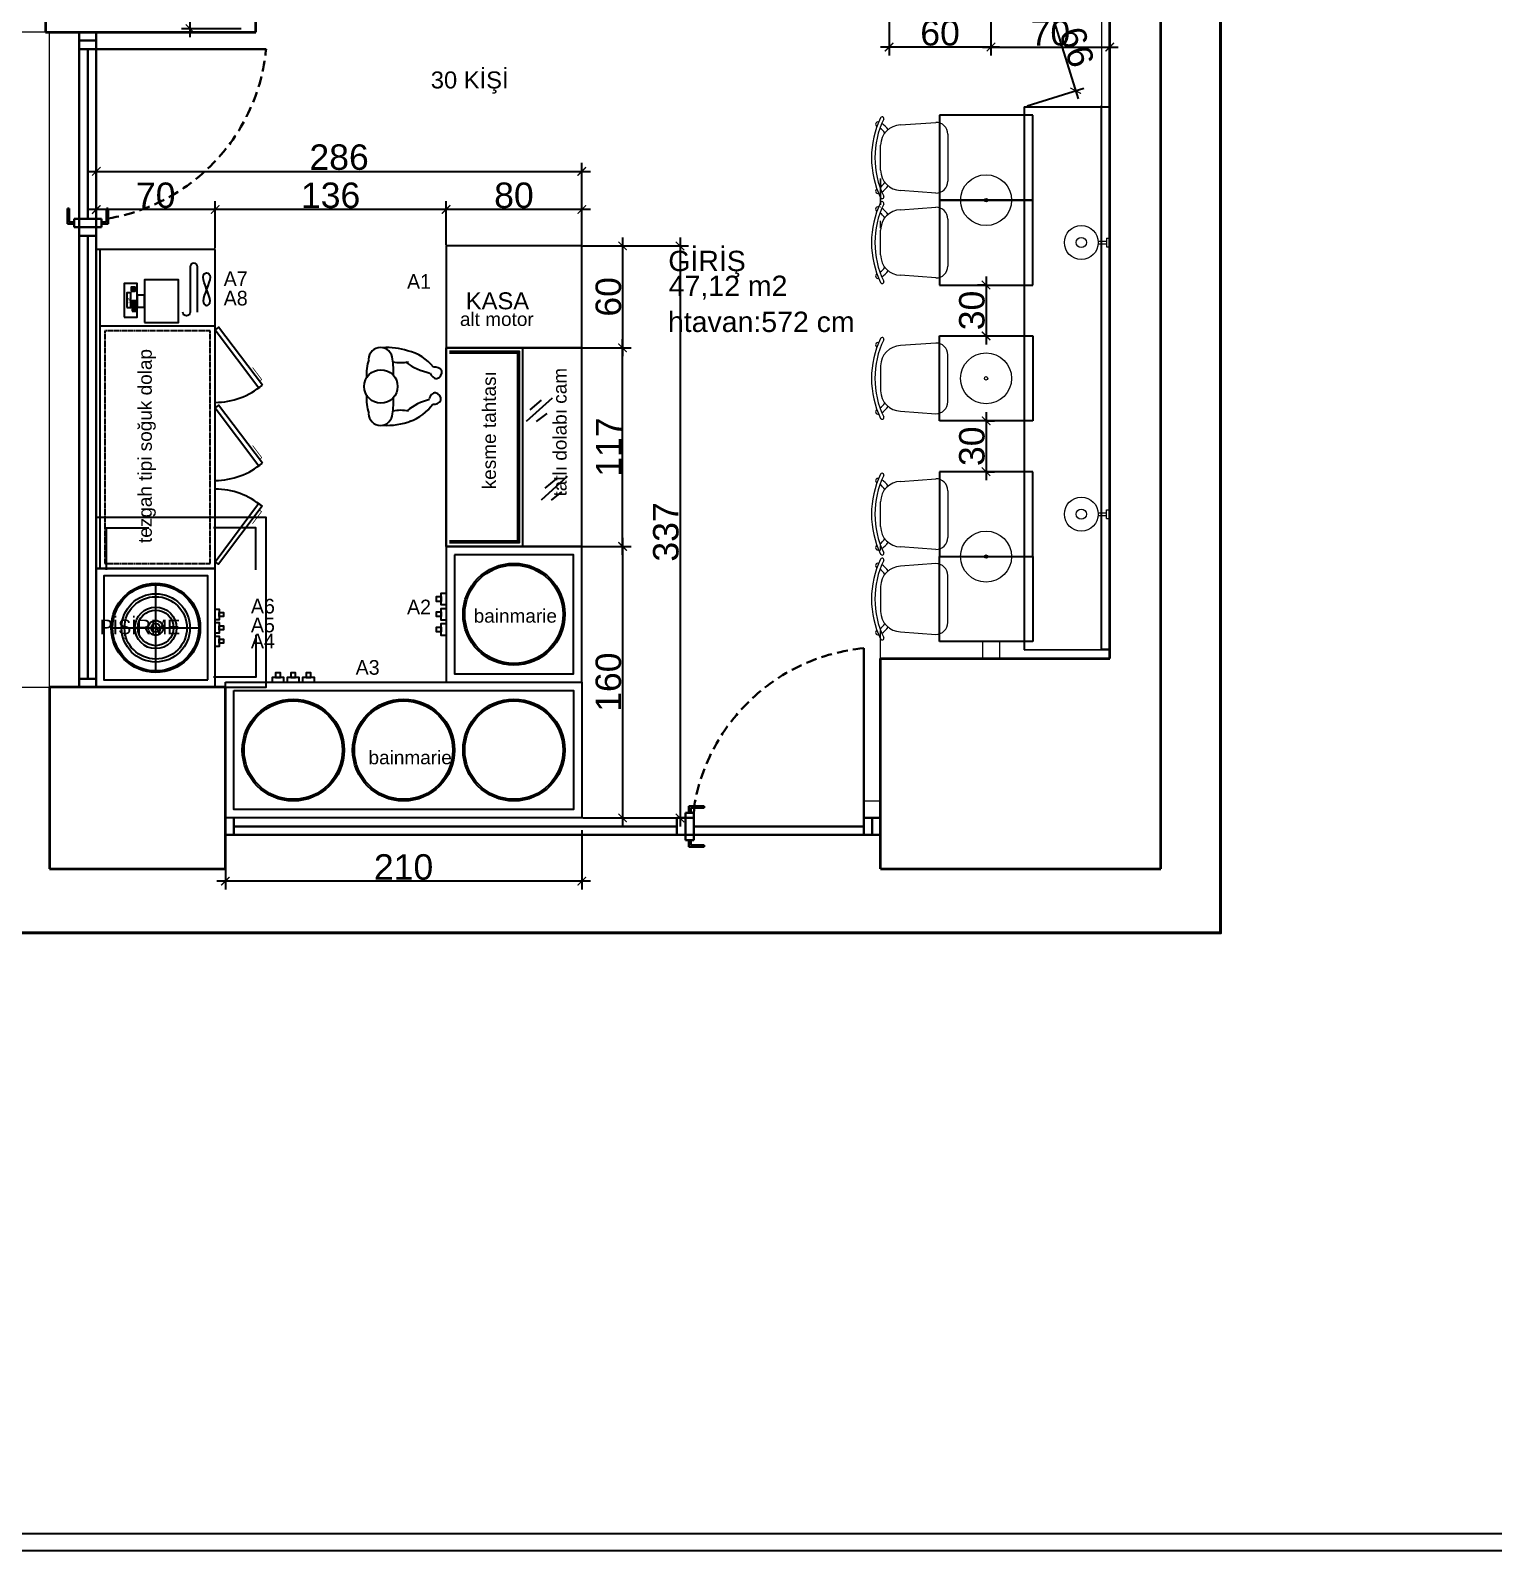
# Model space of a CAD drawing. Header units: millimetres. Extents: x -937 to 10425, y -275 to 2422.
# Drawn here: x 454 to 1316, y -145 to 750 of the extents above; entities that cross this region are included whole.
import ezdxf
from ezdxf.enums import TextEntityAlignment as Align

# ---------------------------------------------------------------- set-up
doc = ezdxf.new("R2010")
doc.units = ezdxf.units.MM
doc.header["$PDMODE"] = 35
doc.linetypes.add('DASHED', pattern=[0.75, 0.5, -0.25])
doc.linetypes.add('HIDDEN', pattern=[9.525, 6.35, -3.175])
for name, color, linetype in [('S2000-002 Çizgi', 7, 'Continuous'), ('SKTÜRK-002 Çizgi', 7, 'Continuous'), ('SKTÜRK_ Çizgi', 7, 'Continuous')]:
    doc.layers.add(name, color=color, linetype=linetype)
for name, color, linetype, lineweight in [('Sebe - Alçıpan', 2, 'Continuous', 30), ('Sebe - ANTET', 143, 'Continuous', 5), ('Sebe - Aydınlatma', 240, 'Continuous', 18), ('Sebe - Dograma', 4, 'Continuous', 30), ('Sebe - Duvar', 5, 'Continuous', 35), ('Sebe - Merdiven', 6, 'Continuous', 18), ('Sebe - Mobilya', 11, 'Continuous', 25), ('Sebe - Mobilya Alçak', 41, 'Continuous', 20), ('Sebe - Tefriş - ince', 9, 'Continuous', 0), ('Sebe - Yazı', 8, 'Continuous', 15)]:
    doc.layers.add(name, color=color, linetype=linetype, lineweight=lineweight)
doc.styles.get("Standard").update_dxf_attribs({"font": 'arial.ttf'})
doc.styles.add('TAKSİM', font='GOTHIC.TTF', dxfattribs={"height": 20})
doc.dimstyles.new('ölçü iç', dxfattribs={"dimtxt": 15, "dimasz": 5, "dimexe": 5, "dimexo": 0.625, "dimtad": 1, "dimdec": 0, "dimtxsty": 'Standard', "dimblk": 'ARCHTICK', "dimcen": 5, "dimdle": 5, "dimclrd": 253, "dimclre": 253, "dimadec": 0, "dimazin": 0, "dimtfac": 1, "dimtdec": 0, "dimtmove": 0, "dimatfit": 3, "dimldrblk": 'ARCHTICK', "dimfxl": 30, "dimfxlon": 1, "dimarcsym": 2})

# ---------------------------------------------------------------- blocks, each defined once
blk = doc.blocks.new('_ArchTick')
at = {"color": 0, "linetype": 'ByBlock', "const_width": 0.15}
blk.add_lwpolyline([(-0.5, -0.5), (0.5, 0.5)], dxfattribs=at)
blk = doc.blocks.new('*D18')
at = {"layer": 'Defpoints', "color": 0, "transparency": 16777216}
for p in [(548.46, 1182.28), (628.22, 1182.28), (628.22, 751.28)]:
    blk.add_point(p, dxfattribs=at)
at = {"layer": 'Sebe - Tefriş - ince', "color": 253, "lineweight": -2, "transparency": 16777216}
for p, q in [((578.46, 1182.28), (543.46, 1182.28)), ((548.46, 746.28), (548.46, 1187.28)), ((578.46, 751.28), (543.46, 751.28))]:
    blk.add_line(p, q, dxfattribs=at)
at = {"layer": 'Sebe - Tefriş - ince', "color": 253, "lineweight": -2, "transparency": 16777216, "xscale": 5, "yscale": 5, "zscale": 5}
for p, rotation in [((548.46, 1182.28), 90), ((548.46, 751.28), 270)]:
    blk.add_blockref('_ArchTick', p, dxfattribs=dict(at, rotation=rotation))
at = {"layer": 'Sebe - Tefriş - ince', "color": 0, "transparency": 16777216, "insert": (540.17, 966.78), "char_height": 15, "attachment_point": 5, "rotation": 90}
blk.add_mtext('431', dxfattribs=at)
blk = doc.blocks.new('A$C3F6402FE')
at = {"layer": 'S2000-002 Çizgi'}
for points in [[(0, 6), (15.6, 6), (15.6, 45.9), (0, 45.9)], [(8.2, 40.7), (9.2, 40.7), (9.2, 41.7), (8.2, 41.7)], [(8.2, 39.7), (9.2, 39.7), (9.2, 40.7), (8.2, 40.7)], [(8.2, 38.7), (9.2, 38.7), (9.2, 39.7), (8.2, 39.7)], [(8.2, 37.7), (9.2, 37.7), (9.2, 38.7), (8.2, 38.7)], [(8.2, 36.7), (9.2, 36.7), (9.2, 37.7), (8.2, 37.7)], [(9.2, 40.7), (10.2, 40.7), (10.2, 41.7), (9.2, 41.7)], [(9.2, 39.7), (10.2, 39.7), (10.2, 40.7), (9.2, 40.7)], [(9.2, 38.7), (10.2, 38.7), (10.2, 39.7), (9.2, 39.7)], [(9.2, 37.7), (10.2, 37.7), (10.2, 38.7), (9.2, 38.7)], [(9.2, 36.7), (10.2, 36.7), (10.2, 37.7), (9.2, 37.7)], [(10.2, 40.7), (11.2, 40.7), (11.2, 41.7), (10.2, 41.7)], [(10.2, 39.7), (11.2, 39.7), (11.2, 40.7), (10.2, 40.7)], [(10.2, 38.7), (11.2, 38.7), (11.2, 39.7), (10.2, 39.7)], [(10.2, 37.7), (11.2, 37.7), (11.2, 38.7), (10.2, 38.7)], [(10.2, 36.7), (11.2, 36.7), (11.2, 37.7), (10.2, 37.7)], [(11.2, 40.7), (12.2, 40.7), (12.2, 41.7), (11.2, 41.7)], [(11.2, 39.7), (12.2, 39.7), (12.2, 40.7), (11.2, 40.7)], [(11.2, 38.7), (12.2, 38.7), (12.2, 39.7), (11.2, 39.7)], [(11.2, 37.7), (12.2, 37.7), (12.2, 38.7), (11.2, 38.7)], [(11.2, 36.7), (12.2, 36.7), (12.2, 37.7), (11.2, 37.7)], [(12.2, 40.7), (13.2, 40.7), (13.2, 41.7), (12.2, 41.7)], [(12.2, 39.7), (13.2, 39.7), (13.2, 40.7), (12.2, 40.7)], [(12.2, 38.7), (13.2, 38.7), (13.2, 39.7), (12.2, 39.7)], [(12.2, 37.7), (13.2, 37.7), (13.2, 38.7), (12.2, 38.7)], [(12.2, 36.7), (13.2, 36.7), (13.2, 37.7), (12.2, 37.7)], [(24.2, 0), (64, 0), (64, 50.2), (24.2, 50.2)], [(3.3, 17.7), (7.8, 17.7), (7.8, 34.7), (3.3, 34.7)], [(9.7, 23.4), (11.7, 23.4), (11.7, 25.4), (9.7, 25.4)], [(9.7, 21.4), (11.7, 21.4), (11.7, 23.4), (9.7, 23.4)], [(9.7, 19.4), (11.7, 19.4), (11.7, 21.4), (9.7, 21.4)], [(9.7, 17.4), (11.7, 17.4), (11.7, 19.4), (9.7, 19.4)], [(11.7, 23.4), (13.7, 23.4), (13.7, 25.4), (11.7, 25.4)], [(11.7, 21.4), (13.7, 21.4), (13.7, 23.4), (11.7, 23.4)], [(11.7, 19.4), (13.7, 19.4), (13.7, 21.4), (11.7, 21.4)], [(11.7, 17.4), (13.7, 17.4), (13.7, 19.4), (11.7, 19.4)], [(15.6, 18), (24.2, 18), (24.2, 32.2), (15.6, 32.2)], [(9.7, 15.4), (11.7, 15.4), (11.7, 17.4), (9.7, 17.4)], [(9.7, 13.4), (11.7, 13.4), (11.7, 15.4), (9.7, 15.4)], [(11.7, 15.4), (13.7, 15.4), (13.7, 17.4), (11.7, 17.4)], [(11.7, 13.4), (13.7, 13.4), (13.7, 15.4), (11.7, 15.4)]]:
    blk.add_lwpolyline(points, close=True, dxfattribs=at)
blk.add_text('12345', height=2, rotation=90, dxfattribs=at).set_placement((6.6, 21.3))
blk = doc.blocks.new('m2_pp03p')
blk.add_circle((0, 0), 9.87)
for centre, radius, start, end in [((-6.82, 32), 4.59, 122.84316, 192.86107), ((-8.59, 31.89), 4.04, 16.05795, 100.24483), ((4.68, 10.06), 26.32, 127.35182, 167.47266), ((-43.54, 36.37), 36.39, 323.03498, 348.17997), ((-9.71, 34.01), 5.28, 289.87158, 348.31777), ((8.62, 33.52), 5.28, 194.78734, 253.23354), ((7.61, 31.34), 4.04, 82.86029, 167.04717), ((42.83, 37.94), 36.39, 194.92514, 218.26682), ((5.84, 31.36), 4.59, 350.24404, 60.26195), ((-4.46, 8.82), 26.32, 18.24796, 55.75329), ((15.93, 3.73), 38.86, 161.95946, 183.88958), ((-32.97, 11.62), 18.93, 345.92352, 14.07648), ((32.97, 11.62), 18.93, 165.92352, 194.07648), ((-15.93, 3.73), 38.86, 356.11042, 21.26341), ((-15.9, -0.22), 7.02, 91.40227, 268.59773), ((-8.31, -35.91), 43.4, 87.46703, 100.30461), ((8.31, -35.91), 43.4, 79.69539, 92.53297), ((15.9, -0.22), 7.02, 271.40227, 88.59773), ((-7.67, 15.53), 24, 249.96679, 276.11796), ((7.67, 15.53), 24, 263.88204, 290.03321)]:
    blk.add_arc(centre, radius, start, end)
blk = doc.blocks.new('A$C0AFB533A')
for p, q in [((40, 11), (40, 69)), ((69, 40), (11, 40))]:
    blk.add_line(p, q)
for radius in [30, 29, 23, 21, 14, 12, 5, 3]:
    blk.add_circle((40, 40), radius)
at = {"layer": 'SKTÜRK_ Çizgi'}
for points in [[(34.5, 80), (27.5, 80), (27.5, 82.8), (34.5, 82.8)], [(32.4, 82.8), (29.6, 82.8), (29.6, 85.6), (32.4, 85.6)], [(43.5, 80), (36.5, 80), (36.5, 82.8), (43.5, 82.8)], [(41.4, 82.8), (38.6, 82.8), (38.6, 85.6), (41.4, 85.6)], [(52.5, 80), (45.5, 80), (45.5, 82.8), (52.5, 82.8)], [(50.4, 82.8), (47.6, 82.8), (47.6, 85.6), (50.4, 85.6)], [(80, 80), (0, 80), (0, 0), (80, 0)], [(75, 75), (5, 75), (5, 5), (75, 5)]]:
    blk.add_lwpolyline(points, close=True, dxfattribs=at)
blk = doc.blocks.new('*D21')
at = {"layer": 'Defpoints', "color": 0, "transparency": 16777216}
for p in [(1020.22, 768.28), (1070.13, 714.71), (1039.81, 705.28)]:
    blk.add_point(p, dxfattribs=at)
at = {"layer": 'Sebe - Alçıpan', "color": 253, "lineweight": -2, "transparency": 16777216}
for p, q in [((1049.05, 782.48), (1071.61, 709.93)), ((1021.89, 768.8), (1055.31, 779.19)), ((1041.48, 705.8), (1074.9, 716.19))]:
    blk.add_line(p, q, dxfattribs=at)
at = {"layer": 'Sebe - Alçıpan', "color": 253, "lineweight": -2, "transparency": 16777216, "xscale": 5, "yscale": 5, "zscale": 5}
for p, rotation in [((1050.54, 777.71), 107.2719433912773), ((1070.13, 714.71), 287.2719433912773)]:
    blk.add_blockref('_ArchTick', p, dxfattribs=dict(at, rotation=rotation))
at = {"layer": 'Sebe - Alçıpan', "color": 0, "transparency": 16777216, "insert": (1070.79, 740.48), "char_height": 15, "attachment_point": 5, "rotation": 287.27194}
blk.add_mtext('66', dxfattribs=at)
blk = doc.blocks.new('*D15')
at = {"layer": 'Defpoints', "color": 0, "transparency": 16777216}
for p in [(548.46, 1182.28), (628.22, 1182.28), (628.22, 751.28)]:
    blk.add_point(p, dxfattribs=at)
at = {"layer": 'Sebe - Tefriş - ince', "color": 253, "lineweight": -2, "transparency": 16777216}
for p, q in [((578.46, 1182.28), (543.46, 1182.28)), ((548.46, 746.28), (548.46, 1187.28)), ((578.46, 751.28), (543.46, 751.28))]:
    blk.add_line(p, q, dxfattribs=at)
at = {"layer": 'Sebe - Tefriş - ince', "color": 253, "lineweight": -2, "transparency": 16777216, "xscale": 5, "yscale": 5, "zscale": 5}
for p, rotation in [((548.46, 1182.28), 90), ((548.46, 751.28), 270)]:
    blk.add_blockref('_ArchTick', p, dxfattribs=dict(at, rotation=rotation))
at = {"layer": 'Sebe - Tefriş - ince', "color": 0, "transparency": 16777216, "insert": (540.17, 966.78), "char_height": 15, "attachment_point": 5, "rotation": 90}
blk.add_mtext('431', dxfattribs=at)
blk = doc.blocks.new('*D22')
at = {"layer": 'Defpoints', "color": 0, "transparency": 16777216}
for p in [(1017.31, 600.28), (1017.31, 570.28), (1017.31, 570.28)]:
    blk.add_point(p, dxfattribs=at)
at = {"layer": 'Sebe - Alçıpan', "color": 253, "lineweight": -2, "transparency": 16777216}
for p, q in [((1017.31, 600.28), (1012.31, 600.28)), ((1017.31, 605.28), (1017.31, 565.28)), ((1017.31, 570.28), (1022.31, 570.28))]:
    blk.add_line(p, q, dxfattribs=at)
at = {"layer": 'Sebe - Alçıpan', "color": 253, "lineweight": -2, "transparency": 16777216, "xscale": 5, "yscale": 5, "zscale": 5}
for p, rotation in [((1017.31, 600.28), 90), ((1017.31, 570.28), 270)]:
    blk.add_blockref('_ArchTick', p, dxfattribs=dict(at, rotation=rotation))
at = {"layer": 'Sebe - Alçıpan', "color": 0, "transparency": 16777216, "insert": (1009.02, 585.28), "char_height": 15, "attachment_point": 5, "rotation": 90}
blk.add_mtext('30', dxfattribs=at)
blk = doc.blocks.new('*D23')
at = {"layer": 'Defpoints', "color": 0, "transparency": 16777216}
for p in [(1017.31, 520.28), (1017.31, 490.28), (1017.31, 490.28)]:
    blk.add_point(p, dxfattribs=at)
at = {"layer": 'Sebe - Alçıpan', "color": 253, "lineweight": -2, "transparency": 16777216}
for p, q in [((1017.31, 525.28), (1017.31, 485.28)), ((1017.31, 520.28), (1022.31, 520.28)), ((1017.31, 490.28), (1022.31, 490.28))]:
    blk.add_line(p, q, dxfattribs=at)
at = {"layer": 'Sebe - Alçıpan', "color": 253, "lineweight": -2, "transparency": 16777216, "xscale": 5, "yscale": 5, "zscale": 5}
for p, rotation in [((1017.31, 520.28), 90), ((1017.31, 490.28), 270)]:
    blk.add_blockref('_ArchTick', p, dxfattribs=dict(at, rotation=rotation))
at = {"layer": 'Sebe - Alçıpan', "color": 0, "transparency": 16777216, "insert": (1009.02, 505.28), "char_height": 15, "attachment_point": 5, "rotation": 90}
blk.add_mtext('30', dxfattribs=at)
blk = doc.blocks.new('A$C6D447ABA')
for centre, radius in [((40, 40), 30), ((40, 40), 29), ((105, 40), 30), ((105, 40), 29), ((170, 40), 30), ((170, 40), 29)]:
    blk.add_circle(centre, radius)
at = {"layer": 'SKTÜRK_ Çizgi'}
for points in [[(27.5, 80), (34.5, 80), (34.5, 82.8), (27.5, 82.8)], [(29.6, 82.8), (32.4, 82.8), (32.4, 85.6), (29.6, 85.6)], [(36.5, 80), (43.5, 80), (43.5, 82.8), (36.5, 82.8)], [(38.6, 82.8), (41.4, 82.8), (41.4, 85.6), (38.6, 85.6)], [(45.5, 80), (52.5, 80), (52.5, 82.8), (45.5, 82.8)], [(47.6, 82.8), (50.4, 82.8), (50.4, 85.6), (47.6, 85.6)], [(0, 80), (210, 80), (210, 0), (0, 0)], [(5, 75), (205, 75), (205, 5), (5, 5)]]:
    blk.add_lwpolyline(points, close=True, dxfattribs=at)
blk = doc.blocks.new('A$C69F55960')
for radius in [30, 29]:
    blk.add_circle((45.6, 40), radius)
at = {"layer": 'SKTÜRK_ Çizgi'}
for points in [[(5.6, 80), (5.6, 0), (85.6, 0), (85.6, 80)], [(10.6, 75), (10.6, 5), (80.6, 5), (80.6, 75)], [(2.8, 50.4), (2.8, 47.6), (0, 47.6), (0, 50.4)], [(5.6, 52.5), (5.6, 45.5), (2.8, 45.5), (2.8, 52.5)], [(2.8, 41.4), (2.8, 38.6), (0, 38.6), (0, 41.4)], [(5.6, 43.5), (5.6, 36.5), (2.8, 36.5), (2.8, 43.5)], [(2.8, 32.4), (2.8, 29.6), (0, 29.6), (0, 32.4)], [(5.6, 34.5), (5.6, 27.5), (2.8, 27.5), (2.8, 34.5)]]:
    blk.add_lwpolyline(points, close=True, dxfattribs=at)
blk = doc.blocks.new('*D62')
at = {"color": 253, "lineweight": -2, "transparency": 16777216}
for p, q in [((803.19, 628.28), (803.19, 558.28)), ((779.85, 623.28), (808.19, 623.28)), ((779.85, 563.28), (808.19, 563.28))]:
    blk.add_line(p, q, dxfattribs=at)
at = {"layer": 'Defpoints', "color": 0, "transparency": 16777216}
for p in [(779.22, 623.28), (779.22, 563.28), (803.19, 563.28)]:
    blk.add_point(p, dxfattribs=at)
at = {"color": 253, "lineweight": -2, "transparency": 16777216, "xscale": 5, "yscale": 5, "zscale": 5}
for p, rotation in [((803.19, 623.28), 90), ((803.19, 563.28), 270)]:
    blk.add_blockref('_ArchTick', p, dxfattribs=dict(at, rotation=rotation))
at = {"color": 0, "transparency": 16777216, "insert": (794.91, 593.28), "char_height": 15, "attachment_point": 5, "rotation": 90}
blk.add_mtext('60', dxfattribs=at)
blk = doc.blocks.new('*D63')
at = {"color": 253, "lineweight": -2, "transparency": 16777216}
for p, q in [((803.19, 441.28), (803.19, 568.28)), ((779.85, 563.28), (808.19, 563.28)), ((779.85, 446.28), (808.19, 446.28))]:
    blk.add_line(p, q, dxfattribs=at)
at = {"layer": 'Defpoints', "color": 0, "transparency": 16777216}
for p in [(779.22, 563.28), (803.19, 563.28), (779.22, 446.28)]:
    blk.add_point(p, dxfattribs=at)
at = {"color": 253, "lineweight": -2, "transparency": 16777216, "xscale": 5, "yscale": 5, "zscale": 5}
for p, rotation in [((803.19, 563.28), 90), ((803.19, 446.28), 270)]:
    blk.add_blockref('_ArchTick', p, dxfattribs=dict(at, rotation=rotation))
at = {"color": 0, "transparency": 16777216, "insert": (795.04, 504.78), "char_height": 15, "attachment_point": 5, "rotation": 90}
blk.add_mtext('117', dxfattribs=at)
blk = doc.blocks.new('A$C05AC2178')
at = {"layer": 'S2000-002 Çizgi'}
blk.add_line((2, 226.75), (2, 38.75), dxfattribs=at)
for points in [[(70, 226.75), (0, 226.75), (0, 38.75), (70, 38.75)], [(66.97, 210.31), (66.8, 208.85), (66.35, 207.15), (65.71, 205.29), (64.97, 203.34), (64.24, 201.39), (63.6, 199.53), (63.14, 197.82), (62.97, 196.37), (63.14, 195.22), (63.6, 194.41), (64.24, 193.92), (64.97, 193.75), (65.71, 193.92), (66.35, 194.41), (66.8, 195.22), (66.97, 196.37), (66.8, 197.82), (66.35, 199.53), (65.71, 201.39), (64.97, 203.34), (64.24, 205.29), (63.6, 207.15), (63.14, 208.85), (62.97, 210.31), (63.14, 211.45), (63.6, 212.27), (64.24, 212.76), (64.97, 212.93), (65.71, 212.76), (66.35, 212.27), (66.8, 211.45)], [(97.82, 146.79), (72.05, 180.9), (70, 179.35), (95.77, 145.24)], [(97.82, 100.81), (72.05, 134.92), (70, 133.37), (95.77, 99.26)], [(97.67, 75.44), (72.05, 41.21), (70, 42.75), (95.61, 76.98)]]:
    blk.add_lwpolyline(points, close=True, dxfattribs=at)
for points in [[(55.32, 216.42), (55.32, 189.75, -1), (50.97, 189.75)], [(59.66, 189.75), (59.66, 216.42, 1), (55.32, 216.42)]]:
    blk.add_lwpolyline(points, format="xyb", dxfattribs=at)
blk.add_lwpolyline([(2, 181.75), (70, 181.75)], dxfattribs=at)
at = {"layer": 'S2000-002 Çizgi', "linetype": 'DASHED'}
blk.add_lwpolyline([(5, 178.75), (5, 41.75), (67, 41.75), (67, 178.75)], close=True, dxfattribs=at)
at = {"layer": 'S2000-002 Çizgi', "const_width": 0.428}
for points in [[(96.12, 149.03), (97.44, 150.03), (93.18, 155.66), (92.09, 157.11)], [(96.12, 103.05), (97.44, 104.05), (93.18, 109.69), (92.09, 111.13)], [(95.98, 73.19), (97.3, 72.2), (93.07, 66.55), (91.99, 65.1)]]:
    blk.add_lwpolyline(points, dxfattribs=at)
at = {"layer": 'S2000-002 Çizgi'}
for centre, start, end in [((70, 179.35), 270, 310.50921), ((70, 133.37), 270, 310.50921), ((70, 42.75), 49.75503, 90)]:
    blk.add_arc(centre, 42.75, start, end, dxfattribs=at)
blk = doc.blocks.new('*D66')
at = {"color": 253, "lineweight": -2, "transparency": 16777216}
for p, q in [((803.19, 451.28), (803.19, 281.28)), ((779.85, 446.28), (808.19, 446.28)), ((779.85, 286.28), (808.19, 286.28))]:
    blk.add_line(p, q, dxfattribs=at)
at = {"layer": 'Defpoints', "color": 0, "transparency": 16777216}
for p in [(779.22, 446.28), (779.22, 286.28), (803.19, 286.28)]:
    blk.add_point(p, dxfattribs=at)
at = {"color": 253, "lineweight": -2, "transparency": 16777216, "xscale": 5, "yscale": 5, "zscale": 5}
for p, rotation in [((803.19, 446.28), 90), ((803.19, 286.28), 270)]:
    blk.add_blockref('_ArchTick', p, dxfattribs=dict(at, rotation=rotation))
at = {"color": 0, "transparency": 16777216, "insert": (794.91, 366.28), "char_height": 15, "attachment_point": 5, "rotation": 90}
blk.add_mtext('160', dxfattribs=at)
blk = doc.blocks.new('*D67')
at = {"color": 253, "lineweight": -2, "transparency": 16777216}
for p, q in [((569.22, 279.04), (569.22, 244.04)), ((779.22, 279.04), (779.22, 244.04)), ((784.22, 249.04), (564.22, 249.04))]:
    blk.add_line(p, q, dxfattribs=at)
at = {"layer": 'Defpoints', "color": 0, "transparency": 16777216}
for p in [(569.22, 286.28), (779.22, 286.28), (569.22, 249.04)]:
    blk.add_point(p, dxfattribs=at)
at = {"color": 253, "lineweight": -2, "transparency": 16777216, "xscale": 5, "yscale": 5, "zscale": 5, "rotation": 180}
blk.add_blockref('_ArchTick', (569.22, 249.04), dxfattribs=at)
at = {"color": 253, "lineweight": -2, "transparency": 16777216, "xscale": 5, "yscale": 5, "zscale": 5}
blk.add_blockref('_ArchTick', (779.22, 249.04), dxfattribs=at)
at = {"color": 0, "transparency": 16777216, "insert": (674.22, 257.32), "char_height": 15, "attachment_point": 5}
blk.add_mtext('210', dxfattribs=at)
blk = doc.blocks.new('*D68')
at = {"color": 253, "lineweight": -2, "transparency": 16777216}
for p, q in [((699.22, 623.91), (699.22, 649.76)), ((779.22, 623.91), (779.22, 649.76)), ((784.22, 644.76), (694.22, 644.76))]:
    blk.add_line(p, q, dxfattribs=at)
at = {"layer": 'Defpoints', "color": 0, "transparency": 16777216}
for p in [(699.22, 644.76), (699.22, 623.28), (779.22, 623.28)]:
    blk.add_point(p, dxfattribs=at)
at = {"color": 253, "lineweight": -2, "transparency": 16777216, "xscale": 5, "yscale": 5, "zscale": 5, "rotation": 180}
blk.add_blockref('_ArchTick', (699.22, 644.76), dxfattribs=at)
at = {"color": 253, "lineweight": -2, "transparency": 16777216, "xscale": 5, "yscale": 5, "zscale": 5}
blk.add_blockref('_ArchTick', (779.22, 644.76), dxfattribs=at)
at = {"color": 0, "transparency": 16777216, "insert": (739.22, 653.05), "char_height": 15, "attachment_point": 5}
blk.add_mtext('80', dxfattribs=at)
blk = doc.blocks.new('*D69')
at = {"color": 253, "lineweight": -2, "transparency": 16777216}
for p, q in [((563.22, 621.91), (563.22, 649.76)), ((699.22, 623.91), (699.22, 649.76)), ((704.22, 644.76), (558.22, 644.76))]:
    blk.add_line(p, q, dxfattribs=at)
at = {"layer": 'Defpoints', "color": 0, "transparency": 16777216}
for p in [(563.22, 644.76), (563.22, 621.28), (699.22, 623.28)]:
    blk.add_point(p, dxfattribs=at)
at = {"color": 253, "lineweight": -2, "transparency": 16777216, "xscale": 5, "yscale": 5, "zscale": 5, "rotation": 180}
blk.add_blockref('_ArchTick', (563.22, 644.76), dxfattribs=at)
at = {"color": 253, "lineweight": -2, "transparency": 16777216, "xscale": 5, "yscale": 5, "zscale": 5}
blk.add_blockref('_ArchTick', (699.22, 644.76), dxfattribs=at)
at = {"color": 0, "transparency": 16777216, "insert": (631.22, 653.05), "char_height": 15, "attachment_point": 5}
blk.add_mtext('136', dxfattribs=at)
blk = doc.blocks.new('*D70')
at = {"color": 253, "lineweight": -2, "transparency": 16777216}
for p, q in [((493.22, 621.91), (493.22, 649.76)), ((563.22, 621.91), (563.22, 649.76)), ((568.22, 644.76), (488.22, 644.76))]:
    blk.add_line(p, q, dxfattribs=at)
at = {"layer": 'Defpoints', "color": 0, "transparency": 16777216}
for p in [(493.22, 644.76), (493.22, 621.28), (563.22, 621.28)]:
    blk.add_point(p, dxfattribs=at)
at = {"color": 253, "lineweight": -2, "transparency": 16777216, "xscale": 5, "yscale": 5, "zscale": 5, "rotation": 180}
blk.add_blockref('_ArchTick', (493.22, 644.76), dxfattribs=at)
at = {"color": 253, "lineweight": -2, "transparency": 16777216, "xscale": 5, "yscale": 5, "zscale": 5}
blk.add_blockref('_ArchTick', (563.22, 644.76), dxfattribs=at)
at = {"color": 0, "transparency": 16777216, "insert": (528.22, 653.05), "char_height": 15, "attachment_point": 5}
blk.add_mtext('70', dxfattribs=at)
blk = doc.blocks.new('*D71')
at = {"color": 253, "lineweight": -2, "transparency": 16777216}
for p, q in [((493.22, 637.23), (493.22, 672.23)), ((779.22, 637.23), (779.22, 672.23)), ((488.22, 667.23), (784.22, 667.23))]:
    blk.add_line(p, q, dxfattribs=at)
at = {"layer": 'Defpoints', "color": 0, "transparency": 16777216}
for p in [(779.22, 667.23), (493.22, 621.28), (779.22, 621.28)]:
    blk.add_point(p, dxfattribs=at)
at = {"color": 253, "lineweight": -2, "transparency": 16777216, "xscale": 5, "yscale": 5, "zscale": 5, "rotation": 180}
blk.add_blockref('_ArchTick', (493.22, 667.23), dxfattribs=at)
at = {"color": 253, "lineweight": -2, "transparency": 16777216, "xscale": 5, "yscale": 5, "zscale": 5}
blk.add_blockref('_ArchTick', (779.22, 667.23), dxfattribs=at)
at = {"color": 0, "transparency": 16777216, "insert": (636.22, 675.52), "char_height": 15, "attachment_point": 5}
blk.add_mtext('286', dxfattribs=at)
blk = doc.blocks.new('*D72')
at = {"color": 253, "lineweight": -2, "transparency": 16777216}
for p, q in [((837.04, 628.28), (837.04, 281.28)), ((807.04, 623.28), (842.04, 623.28)), ((807.04, 286.28), (842.04, 286.28))]:
    blk.add_line(p, q, dxfattribs=at)
at = {"layer": 'Defpoints', "color": 0, "transparency": 16777216}
for p in [(779.22, 623.28), (779.22, 286.28), (837.04, 286.28)]:
    blk.add_point(p, dxfattribs=at)
at = {"color": 253, "lineweight": -2, "transparency": 16777216, "xscale": 5, "yscale": 5, "zscale": 5}
for p, rotation in [((837.04, 623.28), 90), ((837.04, 286.28), 270)]:
    blk.add_blockref('_ArchTick', p, dxfattribs=dict(at, rotation=rotation))
at = {"color": 0, "transparency": 16777216, "insert": (828.75, 454.78), "char_height": 15, "attachment_point": 5, "rotation": 90}
blk.add_mtext('337', dxfattribs=at)
blk = doc.blocks.new('*D73')
at = {"color": 253, "lineweight": -2, "transparency": 16777216}
for p, q in [((1020.22, 767.66), (1020.22, 735.49)), ((1090.22, 767.66), (1090.22, 735.49)), ((1015.22, 740.49), (1095.22, 740.49))]:
    blk.add_line(p, q, dxfattribs=at)
at = {"layer": 'Defpoints', "color": 0, "transparency": 16777216}
for p in [(1020.22, 768.28), (1090.22, 768.28), (1090.22, 740.49)]:
    blk.add_point(p, dxfattribs=at)
at = {"color": 253, "lineweight": -2, "transparency": 16777216, "xscale": 5, "yscale": 5, "zscale": 5, "rotation": 180}
blk.add_blockref('_ArchTick', (1020.22, 740.49), dxfattribs=at)
at = {"color": 253, "lineweight": -2, "transparency": 16777216, "xscale": 5, "yscale": 5, "zscale": 5}
blk.add_blockref('_ArchTick', (1090.22, 740.49), dxfattribs=at)
at = {"color": 0, "transparency": 16777216, "insert": (1055.22, 748.78), "char_height": 15, "attachment_point": 5}
blk.add_mtext('70', dxfattribs=at)
blk = doc.blocks.new('*D74')
at = {"color": 253, "lineweight": -2, "transparency": 16777216}
for p, q in [((960.22, 767.66), (960.22, 735.49)), ((1020.22, 767.66), (1020.22, 735.49)), ((1025.22, 740.49), (955.22, 740.49))]:
    blk.add_line(p, q, dxfattribs=at)
at = {"layer": 'Defpoints', "color": 0, "transparency": 16777216}
for p in [(960.22, 768.28), (1020.22, 768.28), (960.22, 740.49)]:
    blk.add_point(p, dxfattribs=at)
at = {"color": 253, "lineweight": -2, "transparency": 16777216, "xscale": 5, "yscale": 5, "zscale": 5, "rotation": 180}
blk.add_blockref('_ArchTick', (960.22, 740.49), dxfattribs=at)
at = {"color": 253, "lineweight": -2, "transparency": 16777216, "xscale": 5, "yscale": 5, "zscale": 5}
blk.add_blockref('_ArchTick', (1020.22, 740.49), dxfattribs=at)
at = {"color": 0, "transparency": 16777216, "insert": (990.22, 748.78), "char_height": 15, "attachment_point": 5}
blk.add_mtext('60', dxfattribs=at)

msp = doc.modelspace()

# ---------------------------------------------------------------- linework, layer by layer
for p, q in [((761.73, 533.66), (746.34, 519.81)), ((755.27, 532.34), (748.62, 526.83)), ((758.5, 524.55), (752.23, 519.81)), ((770.56, 487.44), (755.17, 473.58)), ((764.1, 486.11), (757.45, 480.6)), ((767.33, 478.33), (761.06, 473.58))]:
    msp.add_line(p, q)
for points in [[(-12.42, -145.36), (2867.58, -145.36), (2867.58, 1924.64), (-12.42, 1924.64)], [(-2.42, -135.36), (2857.58, -135.36), (2857.58, 1914.64), (-2.42, 1914.64)], [(699.22, 563.28), (779.22, 563.28), (779.22, 623.28), (699.22, 623.28)], [(699.22, 446.28), (779.22, 446.28), (779.22, 563.28), (699.22, 563.28)], [(699.22, 563.28), (744.22, 563.28), (744.22, 446.28), (699.22, 446.28)], [(493.22, 363.28), (593.22, 363.28), (593.22, 463.28), (493.22, 463.28)]]:
    msp.add_lwpolyline(points, close=True)
for points in [[(701.22, 561.28), (742.22, 561.28), (742.22, 448.28), (701.22, 448.28)], [(701.22, 560.28), (741.22, 560.28), (741.22, 449.28), (701.22, 449.28)]]:
    msp.add_lwpolyline(points)
at = {"layer": 'Sebe - ANTET', "lineweight": 40}
msp.add_lwpolyline([(179.42, 218.55), (1155.48, 218.53), (1155.48, 1322.15), (179.42, 1322.17)], close=True, dxfattribs=at)
at = {"layer": 'Sebe - Aydınlatma'}
for p, q in [((1088.24, 627.78), (1088.24, 622.78)), ((1088.24, 627.78), (1090.22, 627.78)), ((1090.22, 622.78), (1090.22, 627.78)), ((1083.39, 626.03), (1088.24, 626.03)), ((1083.39, 624.53), (1088.24, 624.53)), ((1088.24, 622.78), (1090.22, 622.78)), ((1083.39, 466.03), (1088.24, 466.03)), ((1088.24, 462.78), (1088.24, 467.78)), ((1088.24, 467.78), (1090.22, 467.78)), ((1090.22, 467.78), (1090.22, 462.78)), ((1083.39, 464.53), (1088.24, 464.53)), ((1088.24, 462.78), (1090.22, 462.78))]:
    msp.add_line(p, q, dxfattribs=at)
for centre, radius in [((1017.31, 650.28), 15), ((1017.31, 650.28), 1), ((1073.42, 625.28), 10), ((1073.42, 625.28), 3), ((1017.31, 545.28), 15), ((1017.31, 545.28), 1), ((1073.42, 465.28), 10), ((1073.42, 465.28), 3), ((1017.31, 440.28), 15), ((1017.31, 440.28), 1)]:
    msp.add_circle(centre, radius, dxfattribs=at)
at = {"layer": 'Sebe - Dograma'}
for p, q in [((483.22, 749.28), (493.22, 749.28)), ((483.22, 744.28), (483.22, 749.28)), ((493.22, 744.28), (483.22, 744.28)), ((483.22, 744.28), (483.22, 363.28)), ((483.22, 744.28), (493.22, 744.28)), ((483.22, 739.28), (483.22, 744.28)), ((493.22, 744.28), (483.22, 744.28)), ((493.22, 749.28), (493.22, 744.28)), ((493.22, 363.28), (493.22, 744.28)), ((493.22, 744.28), (493.22, 739.28)), ((493.22, 739.28), (483.22, 739.28)), ((488.22, 739.28), (488.22, 639.28)), ((493.22, 739.28), (593.22, 739.28)), ((476.22, 636.37), (476.22, 645.37)), ((476.22, 645.37), (477.22, 645.37)), ((477.22, 645.37), (477.22, 637.37)), ((500.22, 645.37), (499.22, 645.37)), ((499.22, 645.37), (499.22, 637.37)), ((500.22, 636.37), (500.22, 645.37)), ((480.22, 636.37), (476.22, 636.37)), ((477.22, 637.37), (480.22, 637.37)), ((483.22, 639.28), (480.22, 639.28)), ((480.22, 639.28), (480.22, 634.28)), ((483.22, 639.28), (493.22, 639.28)), ((483.22, 634.28), (483.22, 639.28)), ((483.22, 634.28), (483.22, 639.28)), ((493.22, 639.28), (493.22, 634.28)), ((493.22, 634.28), (493.22, 639.28)), ((493.22, 634.28), (493.22, 639.28)), ((493.22, 639.28), (496.22, 639.28)), ((496.22, 639.28), (496.22, 634.28)), ((499.22, 637.37), (496.22, 637.37)), ((496.22, 636.37), (500.22, 636.37)), ((480.22, 634.28), (483.22, 634.28)), ((493.22, 634.28), (483.22, 634.28)), ((483.22, 634.28), (493.22, 634.28)), ((483.22, 629.28), (483.22, 634.28)), ((493.22, 629.28), (483.22, 629.28)), ((488.22, 629.28), (488.22, 368.28)), ((493.22, 634.28), (493.22, 629.28)), ((496.22, 634.28), (493.22, 634.28)), ((945.22, 286.28), (945.22, 386.28)), ((483.22, 368.28), (493.22, 368.28)), ((483.22, 363.28), (483.22, 368.28)), ((493.22, 363.28), (483.22, 363.28)), ((845.22, 289.28), (840.22, 289.28)), ((840.22, 289.28), (840.22, 286.28)), ((842.32, 289.28), (842.32, 293.28)), ((842.32, 293.28), (851.32, 293.28)), ((851.32, 292.28), (843.32, 292.28)), ((843.32, 292.28), (843.32, 289.28)), ((845.22, 286.28), (845.22, 289.28)), ((851.32, 293.28), (851.32, 292.28)), ((569.22, 286.28), (569.22, 276.28)), ((574.22, 276.28), (574.22, 286.28)), ((835.22, 281.28), (574.22, 281.28)), ((840.22, 286.28), (835.22, 286.28)), ((835.22, 286.28), (835.22, 276.28)), ((845.22, 286.28), (840.22, 286.28)), ((840.22, 286.28), (840.22, 276.28)), ((840.22, 276.28), (840.22, 286.28)), ((840.22, 286.28), (845.22, 286.28)), ((845.22, 276.28), (845.22, 286.28)), ((945.22, 281.28), (845.22, 281.28)), ((950.22, 286.28), (945.22, 286.28)), ((945.22, 286.28), (945.22, 276.28)), ((950.22, 286.28), (950.22, 276.28)), ((950.22, 276.28), (950.22, 286.28)), ((955.22, 286.28), (950.22, 286.28)), ((950.22, 286.28), (950.22, 276.28)), ((955.22, 276.28), (955.22, 286.28)), ((950.22, 276.28), (569.22, 276.28)), ((569.22, 276.28), (574.22, 276.28)), ((835.22, 276.28), (840.22, 276.28)), ((840.22, 276.28), (845.22, 276.28)), ((840.22, 276.28), (845.22, 276.28)), ((840.22, 273.28), (840.22, 276.28)), ((845.22, 273.28), (840.22, 273.28)), ((842.32, 273.28), (842.32, 269.28)), ((842.32, 269.28), (851.32, 269.28)), ((843.32, 270.28), (843.32, 273.28)), ((851.32, 270.28), (843.32, 270.28)), ((845.22, 276.28), (845.22, 273.28)), ((851.32, 269.28), (851.32, 270.28)), ((945.22, 276.28), (950.22, 276.28)), ((950.22, 276.28), (955.22, 276.28))]:
    msp.add_line(p, q, dxfattribs=at)
at = {"layer": 'Sebe - Dograma', "color": 251, "linetype": 'HIDDEN'}
for centre, radius, start, end in [((481.63, 750.05), 112.11, 279.54696, 354.49047), ((955.99, 274.69), 112.11, 95.50953, 170.45303), ((965.22, 286.28), 120, 177.13402, 180)]:
    msp.add_arc(centre, radius, start, end, dxfattribs=at)
at = {"layer": 'Sebe - Duvar', "lineweight": 35}
for p, q in [((463.22, 1279.28), (463.22, 749.28)), ((1120.22, 256.28), (1120.22, 1279.28)), ((587.22, 749.28), (587.22, 1214.28)), ((1090.22, 380.28), (1090.22, 930.28)), ((463.22, 749.28), (587.22, 749.28)), ((955.22, 256.28), (955.22, 380.28)), ((955.22, 380.28), (1090.22, 380.28)), ((569.22, 363.28), (465.59, 363.28)), ((465.59, 363.28), (465.59, 256.28)), ((569.22, 256.28), (569.22, 363.28)), ((465.59, 256.28), (569.22, 256.28)), ((955.22, 256.28), (1120.22, 256.28))]:
    msp.add_line(p, q, dxfattribs=at)
at = {"layer": 'Sebe - Merdiven'}
for p, q in [((465.59, 749.28), (445.59, 749.28)), ((465.59, 363.28), (465.59, 749.28)), ((445.59, 363.28), (465.59, 363.28))]:
    msp.add_line(p, q, dxfattribs=at)
at = {"layer": 'Sebe - Mobilya'}
for p, q in [((989.81, 700.28), (989.81, 650.28)), ((1044.81, 700.28), (989.81, 700.28)), ((1044.81, 650.28), (1044.81, 700.28)), ((989.81, 650.28), (989.81, 600.28)), ((1044.81, 650.28), (989.81, 650.28)), ((989.81, 650.28), (1044.81, 650.28)), ((1044.81, 600.28), (1044.81, 650.28)), ((989.81, 600.28), (1044.81, 600.28)), ((989.81, 570.28), (1044.81, 570.28)), ((989.81, 520.28), (989.81, 570.28)), ((1044.81, 570.28), (1044.81, 520.28)), ((1044.81, 520.28), (989.81, 520.28)), ((989.81, 490.28), (989.81, 440.28)), ((1044.81, 490.28), (989.81, 490.28)), ((1044.81, 440.28), (1044.81, 490.28)), ((989.81, 440.28), (1044.81, 440.28)), ((989.81, 390.28), (989.81, 440.28)), ((989.81, 440.28), (1044.81, 440.28)), ((1044.81, 440.28), (1044.81, 390.28)), ((1044.81, 390.28), (989.81, 390.28))]:
    msp.add_line(p, q, dxfattribs=at)
at = {"layer": 'Sebe - Mobilya', "linetype": 'Continuous'}
for p, q in [((1039.81, 705.28), (1039.81, 385.28)), ((1039.81, 705.28), (1090.22, 705.28)), ((1085.22, 385.55), (1085.22, 705.28)), ((1090.22, 705.28), (1090.22, 385.55)), ((1090.22, 385.55), (1090.22, 630.78)), ((1039.81, 385.28), (1090.22, 385.55)), ((1090.22, 385.55), (1085.22, 385.55))]:
    msp.add_line(p, q, dxfattribs=at)
at = {"layer": 'Sebe - Mobilya Alçak', "ltscale": 30}
for p, q in [((966.9, 694.58), (987.65, 696.11)), ((955.21, 667.98), (955.21, 682.58)), ((994.81, 689.11), (994.81, 661.45)), ((987.65, 654.45), (966.9, 655.99)), ((966.9, 644.58), (987.65, 646.11)), ((994.81, 639.11), (994.81, 611.45)), ((955.21, 617.98), (955.21, 632.58)), ((987.65, 604.45), (966.9, 605.99)), ((987.65, 566.11), (966.9, 564.58)), ((994.81, 531.45), (994.81, 559.11)), ((955.21, 552.58), (955.21, 537.98)), ((966.9, 525.99), (987.65, 524.45)), ((966.9, 484.58), (987.65, 486.11)), ((994.81, 479.11), (994.81, 451.45)), ((955.21, 457.98), (955.21, 472.58)), ((987.65, 444.45), (966.9, 445.99)), ((987.65, 436.11), (966.9, 434.58)), ((955.21, 422.58), (955.21, 407.98)), ((994.81, 401.45), (994.81, 429.11)), ((966.9, 395.99), (987.65, 394.45))]:
    msp.add_line(p, q, dxfattribs=at)
for centre, radius, start, end in [((1003.96, 675.28), 54.14, 154.2098, 205.78946), ((1003.96, 675.28), 52.14, 154.2098, 205.78946), ((953.64, 694.97), 1.39, 72.38232, 244.86952), ((949.56, 684.98), 9.41, 30.89019, 55.88235), ((967.21, 682.58), 12, 91.47862, 180), ((948.44, 684.37), 13.42, 33.84355, 56.17829), ((987.81, 689.11), 7, 0, 91.36393), ((967.21, 667.98), 12, 180, 268.52138), ((953.64, 655.59), 1.39, 115.13048, 287.61768), ((949.56, 665.58), 9.41, 304.11691, 329.10907), ((948.44, 666.19), 13.42, 303.82097, 326.15571), ((987.81, 661.45), 7, 268.63607, 0), ((1003.96, 625.28), 54.14, 154.2098, 205.78946), ((1003.96, 625.28), 52.14, 154.2098, 205.78946), ((953.64, 644.97), 1.39, 72.38232, 244.86952), ((948.44, 634.37), 13.42, 33.84355, 56.17829), ((987.81, 639.11), 7, 0, 91.36393), ((949.56, 634.98), 9.41, 30.89019, 55.88235), ((967.21, 632.58), 12, 91.47862, 180), ((949.56, 615.58), 9.41, 304.11691, 329.10907), ((967.21, 617.98), 12, 180, 268.52138), ((987.81, 611.45), 7, 268.63607, 0), ((953.64, 605.59), 1.39, 115.13048, 287.61768), ((948.44, 616.19), 13.42, 303.82097, 326.15571), ((1003.96, 545.28), 54.14, 154.21054, 205.7902), ((1003.96, 545.28), 52.14, 154.21054, 205.7902), ((953.64, 564.97), 1.39, 72.38232, 244.86952), ((967.21, 552.58), 12, 91.47862, 180), ((987.81, 559.11), 7, 360, 91.36393), ((967.21, 537.98), 12, 180, 268.52138), ((949.56, 535.58), 9.41, 304.11765, 329.10981), ((948.44, 536.19), 13.42, 303.82171, 326.15645), ((987.81, 531.45), 7, 268.63607, 360), ((953.64, 525.59), 1.39, 115.13048, 287.61768), ((1003.96, 465.28), 54.14, 154.2098, 205.78946), ((1003.96, 465.28), 52.14, 154.2098, 205.78946), ((953.64, 484.97), 1.39, 72.38232, 244.86952), ((967.21, 472.58), 12, 91.47862, 180), ((948.44, 474.37), 13.42, 33.84355, 56.17829), ((987.81, 479.11), 7, 0, 91.36393), ((949.56, 474.98), 9.41, 30.89019, 55.88235), ((967.21, 457.98), 12, 180, 268.52138), ((949.56, 455.58), 9.41, 304.11691, 329.10907), ((948.44, 456.19), 13.42, 303.82097, 326.15571), ((987.81, 451.45), 7, 268.63607, 0), ((953.64, 445.59), 1.39, 115.13048, 287.61768), ((1003.96, 415.28), 54.14, 154.21054, 205.7902), ((1003.96, 415.28), 52.14, 154.21054, 205.7902), ((953.64, 434.97), 1.39, 72.38232, 244.86952), ((949.56, 424.98), 9.41, 30.89093, 55.88309), ((967.21, 422.58), 12, 91.47862, 180), ((948.44, 424.37), 13.42, 33.84429, 56.17903), ((987.81, 429.11), 7, 360, 91.36393), ((967.21, 407.98), 12, 180, 268.52138), ((953.64, 395.59), 1.39, 115.13048, 287.61768), ((949.56, 405.58), 9.41, 304.11765, 329.10981), ((948.44, 406.19), 13.42, 303.82171, 326.15645), ((987.81, 401.45), 7, 268.63607, 360)]:
    msp.add_arc(centre, radius, start, end, dxfattribs=at)
at = {"layer": 'Sebe - Mobilya Alçak'}
for centre, start, end in [((956.11, 698.4), 334.2098, 154.2098), ((956.11, 652.16), 205.7902, 25.7902), ((956.11, 648.4), 334.2098, 154.2098), ((956.11, 602.16), 205.7902, 25.7902), ((956.11, 568.4), 334.2098, 154.2098), ((956.11, 522.16), 205.7902, 25.7902), ((956.11, 488.4), 334.2098, 154.2098), ((956.11, 442.16), 205.7902, 25.7902), ((956.11, 438.4), 334.2098, 154.2098), ((956.11, 392.16), 205.7902, 25.7902)]:
    msp.add_arc(centre, 1, start, end, dxfattribs=at)
at = {"layer": 'Sebe - Tefriş - ince'}
for p, q in [((1085.22, 766.28), (1085.22, 705.28)), ((1085.22, 646.28), (1085.22, 706.28)), ((955.22, 647.46), (955.22, 663.1)), ((955.22, 663.1), (955.22, 647.46)), ((955.22, 646.28), (955.33, 646.28)), ((955.22, 633.86), (955.22, 638.06)), ((955.22, 636.28), (955.22, 638.06)), ((955.22, 443.86), (955.22, 446.7)), ((955.22, 356.28), (955.22, 396.7)), ((1015.22, 390.28), (1015.22, 380.28)), ((1025.22, 390.28), (1025.22, 380.28)), ((955.22, 286.28), (955.22, 366.28)), ((945.22, 296.28), (945.22, 356.28)), ((945.22, 296.28), (955.22, 296.28)), ((835.22, 286.28), (775.22, 286.28))]:
    msp.add_line(p, q, dxfattribs=at)
at = {"layer": 'SKTÜRK-002 Çizgi'}
for points in [[(499.22, 432.4), (499.22, 457.28), (524.1, 457.28)], [(587.22, 432.4), (587.22, 457.28), (562.34, 457.28)], [(587.22, 394.16), (587.22, 369.28), (562.34, 369.28)]]:
    msp.add_lwpolyline(points, dxfattribs=at)

# ---------------------------------------------------------------- block references
for name, p in [('A$C05AC2178', (493.22, 394.53)), ('A$C69F55960', (693.62, 366.28)), ('A$C6D447ABA', (569.22, 286.28))]:
    msp.add_blockref(name, p)
at = {"rotation": 270}
msp.add_blockref('m2_pp03p', (660.85, 540.5), dxfattribs=at)
at = {"layer": 'S2000-002 Çizgi', "xscale": 0.5, "yscale": 0.5, "zscale": 0.5}
msp.add_blockref('A$C3F6402FE', (509.58, 578.25), dxfattribs=at)
at = {"layer": 'SKTÜRK-002 Çizgi', "xscale": 0.875, "yscale": 0.875, "zscale": 0.875, "rotation": 270}
msp.add_blockref('A$C0AFB533A', (493.22, 433.28), dxfattribs=at)

# ---------------------------------------------------------------- texts
for s, height, p in [('KASA', 10, (710.89, 585.96)), ('alt motor', 8, (707.4, 576.15)), ('bainmarie', 8, (715.5, 401.34)), ('bainmarie', 8, (653.57, 317.91))]:
    msp.add_text(s, height=height).set_placement(p)
for s, p in [('tezgah tipi soğuk dolap', (525.89, 448.27)), ('kesme tahtası', (728.61, 479.93)), ('tatlı dolabı cam', (770.24, 475.65))]:
    msp.add_text(s, height=8, rotation=90).set_placement(p)
at = {"insert": (690.25, 726.09), "char_height": 10, "attachment_point": 1}
msp.add_mtext_dynamic_manual_height_columns('30 KİŞİ', width=76.9928, gutter_width=12.5, heights=[0], dxfattribs=at)
at = {"layer": 'Sebe - Yazı'}
for s, p in [('GİRİŞ', (830.14, 608.45)), ('47,12 m2', (830.41, 593.79)), ('htavan:572 cm', (829.93, 572.59))]:
    msp.add_text(s, height=12, dxfattribs=at).set_placement(p)
at = {"layer": 'SKTÜRK-002 Çizgi', "style": 'TAKSİM'}
for s, p in [('A7', (575.31, 599.67)), ('A1', (683.3, 598.03)), ('A8', (575.31, 588.22)), ('A6', (591.35, 406.75)), ('A2', (683.3, 406.25)), ('PİŞİRME', (518.91, 394.53)), ('A5', (591.35, 395.65)), ('A4', (591.35, 386.25)), ('A3', (653.03, 370.66))]:
    msp.add_text(s, height=8.64, dxfattribs=at).set_placement(p, align=Align.CENTER)

# ---------------------------------------------------------------- dimensions: what is measured, and where the dimension line sits
for base, p1, p2, picture, middle in [((960.22, 740.49), (1020.22, 768.28), (960.22, 768.28), '*D74', (990.22, 748.78)), ((1090.22, 740.49), (1020.22, 768.28), (1090.22, 768.28), '*D73', (1055.22, 748.78)), ((779.22, 667.23), (493.22, 621.28), (779.22, 621.28), '*D71', (636.22, 675.52)), ((493.22, 644.76), (563.22, 621.28), (493.22, 621.28), '*D70', (528.22, 653.05)), ((563.22, 644.76), (699.22, 623.28), (563.22, 621.28), '*D69', (631.22, 653.05)), ((699.22, 644.76), (779.22, 623.28), (699.22, 623.28), '*D68', (739.22, 653.05)), ((569.22, 249.04), (779.22, 286.28), (569.22, 286.28), '*D67', (674.22, 257.32))]:
    dim = msp.add_linear_dim(base=base, p1=p1, p2=p2, dimstyle='ölçü iç')
    dim.commit()
    dim.dimension.update_dxf_attribs({"geometry": picture, "text_midpoint": middle})
for base, p1, p2, picture, middle in [((803.19, 563.28), (779.22, 623.28), (779.22, 563.28), '*D62', (794.91, 593.28)), ((837.04, 286.28), (779.22, 623.28), (779.22, 286.28), '*D72', (828.75, 454.78)), ((803.19, 563.28), (779.22, 446.28), (779.22, 563.28), '*D63', (795.04, 504.78)), ((803.19, 286.28), (779.22, 446.28), (779.22, 286.28), '*D66', (794.91, 366.28))]:
    dim = msp.add_linear_dim(base=base, p1=p1, p2=p2, angle=90, dimstyle='ölçü iç')
    dim.commit()
    dim.dimension.update_dxf_attribs({"geometry": picture, "text_midpoint": middle})
at = {"layer": 'Sebe - Alçıpan'}
dim = msp.add_linear_dim(base=(1070.13, 714.71), p1=(1020.22, 768.28), p2=(1039.81, 705.28), angle=287.27194, dimstyle='ölçü iç', dxfattribs=at)
dim.commit()
dim.dimension.update_dxf_attribs({"geometry": '*D21', "text_midpoint": (1062.88, 738.02), "dimtype": 161})
for base, p1, p2, picture, middle in [((1017.31, 570.28), (1017.31, 600.28), (1017.31, 570.28), '*D22', (1009.02, 585.28)), ((1017.31, 490.28), (1017.31, 520.28), (1017.31, 490.28), '*D23', (1009.02, 505.28))]:
    dim = msp.add_linear_dim(base=base, p1=p1, p2=p2, angle=90, dimstyle='ölçü iç', dxfattribs=at)
    dim.commit()
    dim.dimension.update_dxf_attribs({"geometry": picture, "text_midpoint": middle})
at = {"layer": 'Sebe - Tefriş - ince'}
for picture in ['*D18', '*D15']:
    dim = msp.add_linear_dim(base=(548.46, 1182.28), p1=(628.22, 751.28), p2=(628.22, 1182.28), angle=90, dimstyle='ölçü iç', dxfattribs=at)
    dim.commit()
    dim.dimension.update_dxf_attribs({"geometry": picture, "text_midpoint": (540.17, 966.78)})

doc.saveas('drawing.dxf')
